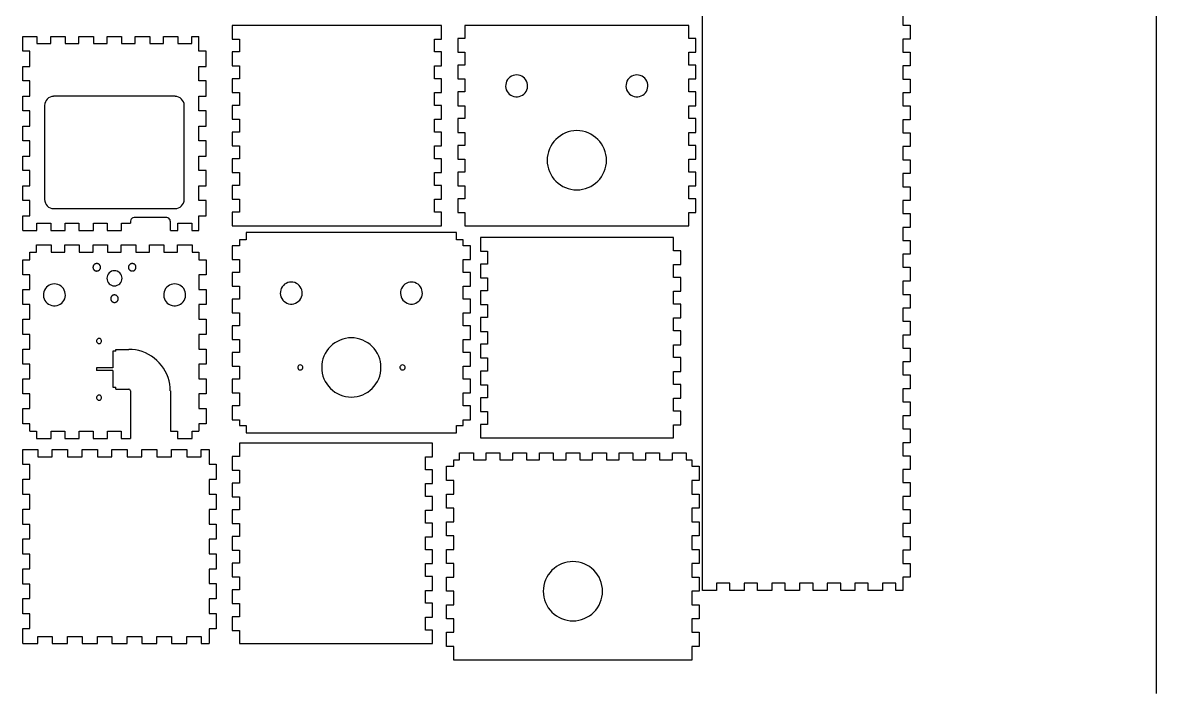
# Model space of a CAD drawing. Extents: x -165 to 464, y 144 to 1044.
# Drawn here: x -165 to 464, y 144 to 517 of the extents above; entities that cross this region are included whole.
import ezdxf

# ---------------------------------------------------------------- set-up
doc = ezdxf.new("R2010")
doc.units = 0
doc.layers.add('LAYER_1', color=7, linetype='CONTINUOUS')

msp = doc.modelspace()

# ---------------------------------------------------------------- linework, layer by layer
at = {"layer": 'LAYER_1', "color": 7}
for points in [[(463.67, 1044.43), (463.67, 144.43)], [(250.32, 205.53), (250.32, 201.53), (242.44, 201.53), (242.44, 205.53), (234.95, 205.53), (234.95, 201.53), (227.08, 201.53), (227.08, 205.53), (219.58, 205.53), (219.58, 201.53), (211.84, 201.53), (211.84, 761.73)], [(323.03, 522.59), (323.03, 515.35), (327.03, 515.35), (327.03, 507.66), (323.03, 507.66), (323.03, 500.42), (327.03, 500.42), (327.03, 492.74), (323.03, 492.74), (323.03, 485.44), (327.03, 485.44), (327.03, 477.82), (323.03, 477.82), (323.03, 470.52), (327.03, 470.52), (327.03, 462.83), (323.03, 462.83), (323.03, 455.59), (327.03, 455.59), (327.03, 447.91), (323.03, 447.91), (323.03, 440.67), (327.03, 440.67), (327.03, 432.99), (323.03, 432.99), (323.03, 425.68), (327.03, 425.68), (327.03, 418.06), (323.03, 418.06), (323.03, 410.76), (327.03, 410.76), (327.03, 403.08), (323.03, 403.08), (323.03, 395.84), (327.03, 395.84), (327.03, 388.16), (323.03, 388.16), (323.03, 380.92), (327.03, 380.92), (327.03, 373.23), (323.03, 373.23), (323.03, 365.93), (327.03, 365.93), (327.03, 358.31), (323.03, 358.31), (323.03, 351.01), (327.03, 351.01), (327.03, 343.33), (323.03, 343.33), (323.03, 336.09), (327.03, 336.09), (327.03, 328.4), (323.03, 328.4), (323.03, 321.16), (327.03, 321.16), (327.03, 313.48), (323.03, 313.48), (323.03, 306.18), (327.03, 306.18), (327.03, 298.56), (323.03, 298.56), (323.03, 291.26), (327.03, 291.26), (327.03, 283.57), (323.03, 283.57), (323.03, 276.33), (327.03, 276.33), (327.03, 268.65), (323.03, 268.65), (323.03, 261.41), (327.03, 261.41), (327.03, 253.73), (323.03, 253.73), (323.03, 246.42), (327.03, 246.42), (327.03, 238.8), (323.03, 238.8), (323.03, 231.5), (327.03, 231.5), (327.03, 223.82), (323.03, 223.82), (323.03, 216.58), (327.03, 216.58), (327.03, 208.9), (323.03, 208.9), (323.03, 201.53), (319.22, 201.53), (319.22, 205.53), (311.72, 205.53), (311.72, 201.53), (303.85, 201.53), (303.85, 205.53), (296.42, 205.53), (296.42, 201.53), (288.54, 201.53), (288.54, 205.53), (281.05, 205.53), (281.05, 201.53), (273.18, 201.53), (273.18, 205.53), (265.68, 205.53), (265.68, 201.53), (257.81, 201.53), (257.81, 205.53), (250.32, 205.53)], [(-41.47, 515.22), (-49.09, 515.22), (-49.09, 507.66), (-45.08, 507.66), (-45.08, 500.49), (-49.09, 500.49), (-49.09, 492.87), (-45.08, 492.87), (-45.08, 485.63), (-49.09, 485.63), (-49.09, 478.01), (-45.08, 478.01), (-45.08, 470.83), (-49.09, 470.83), (-49.09, 463.21), (-45.08, 463.21), (-45.08, 455.97), (-49.09, 455.97), (-49.09, 448.35), (-45.08, 448.35), (-45.08, 441.18), (-49.09, 441.18), (-49.09, 433.56), (-45.08, 433.56), (-45.08, 426.32), (-49.09, 426.32), (-49.09, 418.7), (-45.08, 418.7), (-45.08, 411.52), (-49.09, 411.52), (-49.09, 404.03), (67.12, 404.03), (67.12, 411.52), (63.12, 411.52), (63.12, 418.7), (67.12, 418.7), (67.12, 426.32), (63.12, 426.32), (63.12, 433.56), (67.12, 433.56), (67.12, 441.18), (63.12, 441.18), (63.12, 448.35), (67.12, 448.35), (67.12, 455.97), (63.12, 455.97), (63.12, 463.21), (67.12, 463.21), (67.12, 470.83), (63.12, 470.83), (63.12, 478.01), (67.12, 478.01), (67.12, 485.63), (63.12, 485.63), (63.12, 492.87), (67.12, 492.87), (67.12, 500.49), (63.12, 500.49), (63.12, 507.66), (67.12, 507.66), (67.12, 515.22), (59.44, 515.22), (-41.47, 515.22)], [(80.02, 408.03), (80.02, 404.03), (200.54, 404.03), (204.22, 404.03), (204.22, 411.33), (208.16, 411.33), (208.16, 418.95), (204.22, 418.95), (204.22, 426.19), (208.16, 426.19), (208.16, 433.81), (204.22, 433.81), (204.22, 440.99), (208.16, 440.99), (208.16, 448.61), (204.22, 448.61), (204.22, 455.85), (208.16, 455.85), (208.16, 463.47), (204.22, 463.47), (204.22, 470.64), (208.16, 470.64), (208.16, 478.26), (204.22, 478.26), (204.22, 485.5), (208.16, 485.5), (208.16, 493.12), (204.22, 493.12), (204.22, 500.3), (208.16, 500.3), (208.16, 507.92), (204.22, 507.92), (204.22, 515.22), (200.54, 515.22), (83.7, 515.22), (80.02, 515.22), (80.02, 507.92), (76.02, 507.92), (76.02, 500.3), (80.02, 500.3), (80.02, 493.12), (76.02, 493.12), (76.02, 485.5), (80.02, 485.5), (80.02, 478.26), (76.02, 478.26), (76.02, 470.64), (80.02, 470.64), (80.02, 463.47), (76.02, 463.47), (76.02, 455.85), (80.02, 455.85), (80.02, 448.61), (76.02, 448.61), (76.02, 440.99), (80.02, 440.99), (80.02, 433.81), (76.02, 433.81), (76.02, 426.19), (80.02, 426.19), (80.02, 418.95), (76.02, 418.95), (76.02, 411.33), (80.02, 411.33), (80.02, 408.03)], [(-165.35, 509.12), (-157.42, 509.12), (-157.42, 505.12), (-149.8, 505.12), (-149.8, 509.12), (-141.73, 509.12), (-141.73, 505.12), (-134.11, 505.12), (-134.11, 509.12), (-126.11, 509.12), (-126.11, 505.12), (-118.49, 505.12), (-118.49, 509.12), (-110.49, 509.12), (-110.49, 505.12)], [(-165.35, 401.43), (-165.35, 409.56), (-161.35, 409.56), (-161.35, 418.07), (-165.35, 418.07), (-165.35, 426.13), (-161.35, 426.13), (-161.35, 434.64), (-165.35, 434.64), (-165.35, 442.7), (-161.35, 442.7), (-161.35, 451.21), (-165.35, 451.21), (-165.35, 459.28), (-161.35, 459.28), (-161.35, 467.79), (-165.35, 467.79), (-165.35, 475.85), (-161.35, 475.85), (-161.35, 484.36), (-165.35, 484.36), (-165.35, 492.42), (-161.35, 492.42), (-161.35, 500.93), (-165.35, 500.93), (-165.35, 509.12)], [(-110.49, 505.12), (-102.87, 505.12), (-102.87, 509.12), (-94.81, 509.12), (-94.81, 505.12), (-87.19, 505.12), (-87.19, 509.12), (-79.18, 509.12), (-79.18, 505.12)], [(-79.18, 509.12), (-79.18, 505.12), (-71.56, 505.12), (-71.56, 509.12), (-67.63, 509.12)], [(-67.63, 401.43), (-67.63, 409.56), (-63.63, 409.56), (-63.63, 418.07), (-67.63, 418.07), (-67.63, 426.13), (-63.63, 426.13), (-63.63, 434.64), (-67.63, 434.64), (-67.63, 442.7), (-63.63, 442.7), (-63.63, 451.21), (-67.63, 451.21), (-67.63, 459.28), (-63.63, 459.28), (-63.63, 467.79), (-67.63, 467.79), (-67.63, 475.85), (-63.63, 475.85), (-63.63, 484.36), (-67.63, 484.36), (-67.63, 492.42), (-63.63, 492.42), (-63.63, 500.93), (-67.63, 500.93), (-67.63, 509.12)], [(108.72, 487.72), (107.77, 487.66), (106.81, 487.41), (105.86, 487.03), (105.04, 486.52), (104.34, 485.88), (103.7, 485.12), (103.19, 484.23), (102.88, 483.34), (102.69, 482.39), (102.62, 481.37), (102.75, 480.42), (103, 479.47), (103.45, 478.58), (104.02, 477.76), (104.65, 477.06), (105.48, 476.49), (106.31, 476.04), (107.26, 475.72), (108.21, 475.53), (109.23, 475.53), (110.18, 475.72), (111.13, 476.04), (111.96, 476.49), (112.78, 477.06), (113.42, 477.76), (113.99, 478.58), (114.43, 479.47), (114.69, 480.42), (114.81, 481.37), (114.75, 482.39), (114.56, 483.34), (114.24, 484.23), (113.73, 485.12), (113.1, 485.88), (112.4, 486.52), (111.58, 487.03), (110.62, 487.41), (109.67, 487.66), (108.72, 487.72)], [(175.46, 487.72), (174.5, 487.66), (173.55, 487.41), (172.6, 487.03), (171.77, 486.52), (171.08, 485.88), (170.44, 485.12), (169.93, 484.23), (169.61, 483.34), (169.42, 482.39), (169.36, 481.37), (169.49, 480.42), (169.74, 479.47), (170.19, 478.58), (170.76, 477.76), (171.39, 477.06), (172.22, 476.49), (173.04, 476.04), (174, 475.72), (174.95, 475.53), (175.96, 475.53), (176.92, 475.72), (177.87, 476.04), (178.7, 476.49), (179.52, 477.06), (180.16, 477.76), (180.73, 478.58), (181.17, 479.47), (181.43, 480.42), (181.55, 481.37), (181.49, 482.39), (181.3, 483.34), (180.98, 484.23), (180.47, 485.12), (179.84, 485.88), (179.14, 486.52), (178.31, 487.03), (177.36, 487.41), (176.41, 487.66), (175.46, 487.72)], [(-148.21, 475.79), (-149.16, 475.72), (-150.11, 475.41), (-150.94, 474.96), (-151.7, 474.33), (-152.34, 473.56), (-152.78, 472.74), (-153.1, 471.79), (-153.16, 470.83)], [(-80.71, 475.85), (-148.21, 475.85)], [(-75.76, 470.83), (-75.82, 471.79), (-76.14, 472.74), (-76.58, 473.56), (-77.22, 474.33), (-77.98, 474.96), (-78.8, 475.41), (-79.76, 475.72), (-80.71, 475.79)], [(-153.23, 470.83), (-153.23, 418.51)], [(-75.76, 418.51), (-75.76, 470.83)], [(142.12, 456.8), (140.53, 456.74), (138.88, 456.48), (137.36, 456.1), (135.83, 455.53), (134.37, 454.83), (132.98, 454.01), (131.71, 453.05), (130.5, 451.97), (129.42, 450.77), (128.47, 449.5), (127.64, 448.1), (126.94, 446.64), (126.37, 445.12), (125.99, 443.59), (125.74, 441.94), (125.67, 440.35), (125.74, 438.77), (125.99, 437.12), (126.37, 435.59), (126.94, 434.07), (127.64, 432.61), (128.47, 431.21), (129.42, 429.94), (130.5, 428.73), (131.71, 427.65), (132.98, 426.7), (134.37, 425.88), (135.83, 425.18), (137.36, 424.61), (138.88, 424.22), (140.53, 423.97), (142.12, 423.91), (143.71, 423.97), (145.36, 424.22), (146.88, 424.61), (148.41, 425.18), (149.87, 425.88), (151.26, 426.7), (152.53, 427.65), (153.74, 428.73), (154.82, 429.94), (155.77, 431.21), (156.6, 432.61), (157.3, 434.07), (157.87, 435.59), (158.25, 437.12), (158.5, 438.77), (158.57, 440.35), (158.5, 441.94), (158.25, 443.59), (157.87, 445.12), (157.3, 446.64), (156.6, 448.1), (155.77, 449.5), (154.82, 450.77), (153.74, 451.97), (152.53, 453.05), (151.26, 454.01), (149.87, 454.83), (148.41, 455.53), (146.88, 456.1), (145.36, 456.48), (143.71, 456.74), (142.12, 456.8)], [(-153.16, 418.51), (-153.1, 417.56), (-152.78, 416.6), (-152.34, 415.78), (-151.7, 415.02), (-150.94, 414.38), (-150.11, 413.94), (-149.16, 413.62), (-148.21, 413.56)], [(-80.71, 413.56), (-79.76, 413.62), (-78.8, 413.94), (-77.98, 414.38), (-77.22, 415.02), (-76.58, 415.78), (-76.14, 416.6), (-75.82, 417.56), (-75.76, 418.51)], [(-148.21, 413.49), (-80.71, 413.49)], [(-165.35, 401.43), (-157.42, 401.43), (-157.42, 405.43), (-149.8, 405.43), (-149.8, 401.43), (-141.73, 401.43), (-141.73, 405.43), (-134.11, 405.43), (-134.11, 401.43), (-126.11, 401.43), (-126.11, 405.43), (-118.49, 405.43), (-118.49, 401.43), (-110.49, 401.43), (-110.49, 405.43), (-105.47, 405.43)], [(-103.5, 408.54), (-104.14, 408.41), (-104.65, 408.16), (-105.09, 407.71), (-105.35, 407.21), (-105.47, 406.57)], [(-105.47, 406.57), (-105.47, 405.43)], [(-85.41, 408.6), (-103.5, 408.6)], [(-83.44, 406.57), (-83.57, 407.21), (-83.82, 407.71), (-84.26, 408.16), (-84.77, 408.41), (-85.41, 408.54)], [(-83.38, 401.43), (-83.38, 406.57)], [(-83.38, 401.43), (-79.18, 401.43), (-79.18, 405.43), (-71.56, 405.43), (-71.56, 401.43), (-67.63, 401.43)], [(-41.4, 400.22), (-41.4, 396.22), (-45.08, 396.22), (-45.08, 392.92), (-49.09, 392.92), (-49.09, 385.3), (-45.08, 385.3), (-45.08, 378.06), (-49.09, 378.06), (-49.09, 370.5), (-45.08, 370.5), (-45.08, 363.26), (-49.09, 363.26), (-49.09, 355.65), (-45.08, 355.65), (-45.08, 348.41), (-49.09, 348.41), (-49.09, 340.85), (-45.08, 340.85), (-45.08, 333.61), (-49.09, 333.61), (-49.09, 325.99), (-45.08, 325.99), (-45.08, 318.75), (-49.09, 318.75), (-49.09, 311.19), (-45.08, 311.19), (-45.08, 303.96), (-49.09, 303.96), (-49.09, 296.34), (-45.08, 296.34), (-45.08, 293.03), (-41.4, 293.03), (-41.4, 289.03), (75.44, 289.03), (75.44, 293.03), (79.12, 293.03), (79.12, 296.34), (83.12, 296.34), (83.12, 303.96), (79.12, 303.96), (79.12, 311.19), (83.12, 311.19), (83.12, 318.75), (79.12, 318.75), (79.12, 325.99), (83.12, 325.99), (83.12, 333.61), (79.12, 333.61), (79.12, 340.85), (83.12, 340.85), (83.12, 348.41), (79.12, 348.41), (79.12, 355.65), (83.12, 355.65), (83.12, 363.26), (79.12, 363.26), (79.12, 370.5), (83.12, 370.5), (83.12, 378.06), (79.12, 378.06), (79.12, 385.3), (83.12, 385.3), (83.12, 392.92), (79.12, 392.92), (79.12, 396.22), (75.44, 396.22), (75.44, 400.22), (-41.4, 400.22)], [(195.78, 397.4), (88.59, 397.4), (88.59, 389.9), (92.59, 389.9), (92.59, 382.66), (88.59, 382.66), (88.59, 375.04), (92.59, 375.04), (92.59, 367.87), (88.59, 367.87), (88.59, 360.25), (92.59, 360.25), (92.59, 353.01), (88.59, 353.01), (88.59, 345.39), (92.59, 345.39), (92.59, 338.21), (88.59, 338.21), (88.59, 330.59), (92.59, 330.59), (92.59, 323.35), (88.59, 323.35), (88.59, 315.73), (92.59, 315.73), (92.59, 308.56), (88.59, 308.56), (88.59, 300.94), (92.59, 300.94), (92.59, 293.7), (88.59, 293.7), (88.59, 286.21), (195.78, 286.21), (195.78, 293.51), (199.78, 293.51), (199.78, 301.13), (195.78, 301.13), (195.78, 308.31), (199.78, 308.31), (199.78, 315.93), (195.78, 315.93), (195.78, 323.16), (199.78, 323.16), (199.78, 330.78), (195.78, 330.78), (195.78, 337.96), (199.78, 337.96), (199.78, 345.58), (195.78, 345.58), (195.78, 352.82), (199.78, 352.82), (199.78, 360.44), (195.78, 360.44), (195.78, 367.61), (199.78, 367.61), (199.78, 375.23), (195.78, 375.23), (195.78, 382.47), (199.78, 382.47), (199.78, 390.09), (195.78, 390.09), (195.78, 397.4)], [(-161.35, 289.92), (-161.35, 294.05), (-165.35, 294.05), (-165.35, 302.56), (-161.35, 302.56), (-161.35, 310.62), (-165.35, 310.62), (-165.35, 319.07), (-161.35, 319.07), (-161.35, 327.13), (-165.35, 327.13), (-165.35, 335.58), (-161.35, 335.58), (-161.35, 343.64), (-165.35, 343.64), (-165.35, 352.15), (-161.35, 352.15), (-161.35, 360.22), (-165.35, 360.22), (-165.35, 368.66), (-161.35, 368.66), (-161.35, 376.73), (-165.35, 376.73), (-165.35, 385.17), (-161.35, 385.17), (-161.35, 389.36), (-157.61, 389.36), (-157.61, 393.36), (-149.61, 393.36), (-149.61, 389.36), (-141.99, 389.36), (-141.99, 393.36), (-133.92, 393.36), (-133.92, 389.36), (-126.3, 389.36), (-126.3, 393.36), (-118.3, 393.36), (-118.3, 389.36), (-110.68, 389.36), (-110.68, 393.36), (-102.62, 393.36), (-102.62, 389.36), (-95, 389.36), (-95, 393.36), (-86.99, 393.36), (-86.99, 389.36), (-79.37, 389.36), (-79.37, 393.36), (-71.37, 393.36), (-71.37, 389.36), (-67.63, 389.36), (-67.63, 385.17), (-63.63, 385.17), (-63.63, 376.73), (-67.63, 376.73), (-67.63, 368.66), (-63.63, 368.66), (-63.63, 360.22), (-67.63, 360.22), (-67.63, 352.15), (-63.63, 352.15), (-63.63, 343.64), (-67.63, 343.64), (-67.63, 335.58), (-63.63, 335.58), (-63.63, 327.13), (-67.63, 327.13), (-67.63, 319.07), (-63.63, 319.07), (-63.63, 310.62), (-67.63, 310.62), (-67.63, 302.56), (-63.63, 302.56), (-63.63, 294.05), (-67.63, 294.05), (-67.63, 289.92)], [(-126.36, 380.92), (-126.36, 380.79), (-126.3, 380.66), (-126.3, 380.54), (-126.3, 380.41), (-126.24, 380.28), (-126.17, 380.16), (-126.17, 380.03), (-126.11, 379.96), (-126.05, 379.84), (-125.98, 379.71), (-125.86, 379.65), (-125.79, 379.52), (-125.73, 379.46), (-125.6, 379.33), (-125.54, 379.27), (-125.41, 379.2), (-125.35, 379.14), (-125.22, 379.08), (-125.09, 379.01), (-124.97, 378.95), (-124.84, 378.95), (-124.71, 378.89), (-124.59, 378.89), (-124.46, 378.89), (-124.33, 378.82), (-124.21, 378.82), (-124.08, 378.89), (-123.95, 378.89), (-123.82, 378.89), (-123.7, 378.95), (-123.57, 378.95), (-123.44, 379.01), (-123.32, 379.08), (-123.19, 379.14), (-123.13, 379.2), (-123, 379.27), (-122.87, 379.33), (-122.81, 379.46), (-122.75, 379.52), (-122.62, 379.58), (-122.55, 379.71), (-122.49, 379.84), (-122.43, 379.9), (-122.36, 380.03), (-122.3, 380.16), (-122.24, 380.28), (-122.24, 380.41), (-122.17, 380.54), (-122.17, 380.66), (-122.17, 380.79), (-122.17, 380.92), (-122.17, 381.04), (-122.17, 381.17), (-122.17, 381.3), (-122.24, 381.43), (-122.24, 381.55), (-122.3, 381.68), (-122.36, 381.81), (-122.43, 381.93), (-122.49, 382), (-122.55, 382.12), (-122.62, 382.25), (-122.68, 382.31), (-122.75, 382.44), (-122.87, 382.51), (-122.94, 382.57), (-123.06, 382.7), (-123.19, 382.76), (-123.25, 382.82), (-123.38, 382.82), (-123.51, 382.89), (-123.63, 382.95), (-123.76, 382.95), (-123.89, 383.01), (-124.02, 383.01), (-124.14, 383.01), (-124.27, 383.01), (-124.4, 383.01), (-124.52, 383.01), (-124.65, 383.01), (-124.78, 382.95), (-124.9, 382.95), (-125.03, 382.89), (-125.16, 382.82), (-125.29, 382.76), (-125.41, 382.7), (-125.48, 382.63), (-125.6, 382.57), (-125.67, 382.51), (-125.79, 382.38), (-125.86, 382.31), (-125.92, 382.19), (-125.98, 382.12), (-126.05, 382), (-126.11, 381.87), (-126.17, 381.74), (-126.24, 381.62), (-126.24, 381.49), (-126.3, 381.36), (-126.3, 381.24), (-126.36, 381.11), (-126.36, 380.98), (-126.36, 380.92)], [(-114.43, 379.01), (-115.25, 378.95), (-116.01, 378.7), (-116.78, 378.31), (-117.41, 377.81), (-117.92, 377.17), (-118.3, 376.41), (-118.55, 375.65), (-118.62, 374.82), (-118.55, 374), (-118.3, 373.23), (-117.92, 372.47), (-117.41, 371.84), (-116.78, 371.33), (-116.01, 370.95), (-115.25, 370.69), (-114.43, 370.63), (-113.6, 370.69), (-112.84, 370.95), (-112.08, 371.33), (-111.44, 371.84), (-110.93, 372.47), (-110.55, 373.23), (-110.3, 374), (-110.24, 374.82), (-110.3, 375.65), (-110.55, 376.41), (-110.93, 377.17), (-111.44, 377.81), (-112.08, 378.31), (-112.84, 378.7), (-113.6, 378.95), (-114.43, 379.01)], [(-106.68, 380.92), (-106.62, 380.79), (-106.62, 380.66), (-106.62, 380.54), (-106.62, 380.41), (-106.55, 380.28), (-106.49, 380.16), (-106.43, 380.03), (-106.43, 379.96), (-106.36, 379.84), (-106.24, 379.71), (-106.17, 379.65), (-106.11, 379.52), (-106.04, 379.46), (-105.92, 379.33), (-105.85, 379.27), (-105.73, 379.2), (-105.6, 379.14), (-105.54, 379.08), (-105.41, 379.01), (-105.28, 378.95), (-105.16, 378.95), (-105.03, 378.89), (-104.9, 378.89), (-104.77, 378.89), (-104.65, 378.82), (-104.52, 378.82), (-104.39, 378.89), (-104.27, 378.89), (-104.14, 378.89), (-104.01, 378.95), (-103.89, 378.95), (-103.76, 379.01), (-103.63, 379.08), (-103.5, 379.14), (-103.38, 379.2), (-103.31, 379.27), (-103.19, 379.33), (-103.12, 379.46), (-103, 379.52), (-102.93, 379.58), (-102.87, 379.71), (-102.81, 379.84), (-102.74, 379.9), (-102.68, 380.03), (-102.62, 380.16), (-102.55, 380.28), (-102.55, 380.41), (-102.49, 380.54), (-102.49, 380.66), (-102.49, 380.79), (-102.49, 380.92), (-102.49, 381.04), (-102.49, 381.17), (-102.49, 381.3), (-102.49, 381.43), (-102.55, 381.55), (-102.62, 381.68), (-102.62, 381.81), (-102.68, 381.93), (-102.74, 382), (-102.81, 382.12), (-102.93, 382.25), (-103, 382.31), (-103.06, 382.44), (-103.19, 382.51), (-103.25, 382.57), (-103.38, 382.7), (-103.44, 382.76), (-103.57, 382.82), (-103.7, 382.82), (-103.82, 382.89), (-103.95, 382.95), (-104.08, 382.95), (-104.2, 383.01), (-104.33, 383.01), (-104.46, 383.01), (-104.58, 383.01), (-104.71, 383.01), (-104.84, 383.01), (-104.97, 383.01), (-105.09, 382.95), (-105.22, 382.95), (-105.35, 382.89), (-105.47, 382.82), (-105.6, 382.76), (-105.66, 382.7), (-105.79, 382.63), (-105.92, 382.57), (-105.98, 382.51), (-106.04, 382.38), (-106.17, 382.31), (-106.24, 382.19), (-106.3, 382.12), (-106.36, 382), (-106.43, 381.87), (-106.49, 381.74), (-106.55, 381.62), (-106.55, 381.49), (-106.62, 381.36), (-106.62, 381.24), (-106.62, 381.11), (-106.68, 380.98), (-106.68, 380.92)], [(-147.76, 371.71), (-148.72, 371.65), (-149.67, 371.39), (-150.62, 371.01), (-151.45, 370.5), (-152.15, 369.87), (-152.78, 369.11), (-153.29, 368.22), (-153.61, 367.33), (-153.8, 366.38), (-153.86, 365.36), (-153.73, 364.41), (-153.48, 363.46), (-153.03, 362.57), (-152.46, 361.74), (-151.83, 361.04), (-151, 360.47), (-150.18, 360.03), (-149.22, 359.71), (-148.27, 359.52), (-147.26, 359.52), (-146.3, 359.71), (-145.35, 360.03), (-144.53, 360.47), (-143.7, 361.04), (-143.07, 361.74), (-142.49, 362.57), (-142.05, 363.46), (-141.8, 364.41), (-141.67, 365.36), (-141.73, 366.38), (-141.92, 367.33), (-142.24, 368.22), (-142.75, 369.11), (-143.38, 369.87), (-144.08, 370.5), (-144.91, 371.01), (-145.86, 371.39), (-146.81, 371.65), (-147.76, 371.71)], [(-81.03, 371.71), (-81.98, 371.65), (-82.93, 371.39), (-83.88, 371.01), (-84.71, 370.5), (-85.41, 369.87), (-86.04, 369.11), (-86.55, 368.22), (-86.87, 367.33), (-87.06, 366.38), (-87.12, 365.36), (-86.99, 364.41), (-86.74, 363.46), (-86.3, 362.57), (-85.72, 361.74), (-85.09, 361.04), (-84.26, 360.47), (-83.44, 360.03), (-82.49, 359.71), (-81.53, 359.52), (-80.52, 359.52), (-79.57, 359.71), (-78.61, 360.03), (-77.79, 360.47), (-76.96, 361.04), (-76.33, 361.74), (-75.76, 362.57), (-75.31, 363.46), (-75.06, 364.41), (-74.93, 365.36), (-74.99, 366.38), (-75.18, 367.33), (-75.5, 368.22), (-76.01, 369.11), (-76.64, 369.87), (-77.34, 370.5), (-78.17, 371.01), (-79.12, 371.39), (-80.07, 371.65), (-81.03, 371.71)], [(-16.32, 372.73), (-17.27, 372.66), (-18.22, 372.41), (-19.18, 372.03), (-20, 371.52), (-20.7, 370.88), (-21.34, 370.12), (-21.84, 369.23), (-22.16, 368.35), (-22.35, 367.39), (-22.42, 366.38), (-22.29, 365.42), (-22.03, 364.47), (-21.59, 363.58), (-21.02, 362.76), (-20.38, 362.06), (-19.56, 361.49), (-18.73, 361.04), (-17.78, 360.72), (-16.83, 360.53), (-15.81, 360.53), (-14.86, 360.72), (-13.91, 361.04), (-13.08, 361.49), (-12.26, 362.06), (-11.62, 362.76), (-11.05, 363.58), (-10.6, 364.47), (-10.35, 365.42), (-10.22, 366.38), (-10.29, 367.39), (-10.48, 368.35), (-10.79, 369.23), (-11.3, 370.12), (-11.94, 370.88), (-12.64, 371.52), (-13.46, 372.03), (-14.41, 372.41), (-15.37, 372.66), (-16.32, 372.73)], [(50.36, 372.73), (49.4, 372.66), (48.45, 372.41), (47.5, 372.03), (46.67, 371.52), (45.97, 370.88), (45.34, 370.12), (44.83, 369.23), (44.51, 368.35), (44.32, 367.39), (44.26, 366.38), (44.39, 365.42), (44.64, 364.47), (45.09, 363.58), (45.66, 362.76), (46.29, 362.06), (47.12, 361.49), (47.94, 361.04), (48.9, 360.72), (49.85, 360.53), (50.86, 360.53), (51.82, 360.72), (52.77, 361.04), (53.59, 361.49), (54.42, 362.06), (55.06, 362.76), (55.63, 363.58), (56.07, 364.47), (56.32, 365.42), (56.45, 366.38), (56.39, 367.39), (56.2, 368.35), (55.88, 369.23), (55.37, 370.12), (54.74, 370.88), (54.04, 371.52), (53.21, 372.03), (52.26, 372.41), (51.31, 372.66), (50.36, 372.73)], [(-116.52, 363.52), (-116.52, 363.39), (-116.46, 363.26), (-116.46, 363.14), (-116.46, 363.01), (-116.4, 362.88), (-116.33, 362.76), (-116.33, 362.63), (-116.27, 362.5), (-116.2, 362.44), (-116.14, 362.31), (-116.01, 362.19), (-115.95, 362.12), (-115.89, 361.99), (-115.76, 361.93), (-115.7, 361.87), (-115.57, 361.8), (-115.44, 361.74), (-115.38, 361.68), (-115.25, 361.61), (-115.13, 361.55), (-115, 361.49), (-114.87, 361.49), (-114.74, 361.42), (-114.62, 361.42), (-114.49, 361.42), (-114.36, 361.42), (-114.24, 361.42), (-114.11, 361.42), (-113.98, 361.49), (-113.86, 361.49), (-113.73, 361.55), (-113.6, 361.61), (-113.47, 361.61), (-113.35, 361.68), (-113.28, 361.74), (-113.16, 361.87), (-113.03, 361.93), (-112.97, 361.99), (-112.84, 362.12), (-112.78, 362.19), (-112.71, 362.31), (-112.65, 362.38), (-112.59, 362.5), (-112.52, 362.63), (-112.46, 362.76), (-112.39, 362.82), (-112.39, 362.95), (-112.33, 363.07), (-112.33, 363.2), (-112.33, 363.33), (-112.33, 363.52), (-112.33, 363.65), (-112.33, 363.77), (-112.33, 363.9), (-112.39, 364.03), (-112.39, 364.15), (-112.46, 364.28), (-112.52, 364.41), (-112.52, 364.47), (-112.59, 364.6), (-112.71, 364.73), (-112.78, 364.79), (-112.84, 364.92), (-112.9, 364.98), (-113.03, 365.11), (-113.09, 365.17), (-113.22, 365.23), (-113.35, 365.3), (-113.41, 365.36), (-113.54, 365.42), (-113.66, 365.49), (-113.79, 365.55), (-113.92, 365.55), (-114.05, 365.55), (-114.17, 365.61), (-114.3, 365.61), (-114.43, 365.61), (-114.55, 365.61), (-114.68, 365.61), (-114.81, 365.55), (-114.93, 365.55), (-115.06, 365.49), (-115.19, 365.49), (-115.32, 365.42), (-115.44, 365.36), (-115.51, 365.3), (-115.63, 365.23), (-115.76, 365.11), (-115.82, 365.04), (-115.95, 364.98), (-116.01, 364.85), (-116.08, 364.79), (-116.14, 364.66), (-116.2, 364.53), (-116.27, 364.47), (-116.33, 364.34), (-116.4, 364.22), (-116.4, 364.09), (-116.46, 363.96), (-116.46, 363.84), (-116.52, 363.71), (-116.52, 363.58), (-116.52, 363.52)], [(-122.94, 341.42), (-123.44, 341.36), (-123.82, 341.1), (-124.14, 340.72), (-124.33, 340.28), (-124.33, 339.77), (-124.14, 339.33), (-123.82, 338.94), (-123.44, 338.69), (-122.94, 338.63), (-122.43, 338.69), (-122.05, 338.94), (-121.73, 339.33), (-121.54, 339.77), (-121.54, 340.28), (-121.73, 340.72), (-122.05, 341.1), (-122.43, 341.36), (-122.94, 341.42)], [(17.02, 341.8), (15.43, 341.74), (13.78, 341.48), (12.26, 341.1), (10.73, 340.53), (9.27, 339.83), (7.87, 339.01), (6.6, 338.06), (5.4, 336.98), (4.32, 335.77), (3.37, 334.5), (2.54, 333.1), (1.84, 331.64), (1.27, 330.12), (0.89, 328.59), (0.64, 326.94), (0.57, 325.36), (0.64, 323.77), (0.89, 322.12), (1.27, 320.59), (1.84, 319.07), (2.54, 317.61), (3.37, 316.21), (4.32, 314.94), (5.4, 313.73), (6.6, 312.66), (7.87, 311.7), (9.27, 310.88), (10.73, 310.18), (12.26, 309.61), (13.78, 309.23), (15.43, 308.97), (17.02, 308.91), (18.61, 308.97), (20.26, 309.23), (21.78, 309.61), (23.31, 310.18), (24.77, 310.88), (26.16, 311.7), (27.43, 312.66), (28.64, 313.73), (29.72, 314.94), (30.67, 316.21), (31.5, 317.61), (32.19, 319.07), (32.77, 320.59), (33.15, 322.12), (33.4, 323.77), (33.46, 325.36), (33.4, 326.94), (33.15, 328.59), (32.77, 330.12), (32.19, 331.64), (31.5, 333.1), (30.67, 334.5), (29.72, 335.77), (28.64, 336.98), (27.43, 338.06), (26.16, 339.01), (24.77, 339.83), (23.31, 340.53), (21.78, 341.1), (20.26, 341.48), (18.61, 341.74), (17.02, 341.8)], [(-115.25, 334.31), (-115.25, 325.04)], [(-113.73, 334.31), (-115.25, 334.31)], [(-113.73, 335.39), (-106.49, 335.39)], [(-113.73, 334.31), (-113.73, 335.39)], [(-83.44, 312.34), (-83.5, 314.24), (-83.76, 316.15), (-84.14, 317.99), (-84.71, 319.83), (-85.41, 321.61), (-86.23, 323.32), (-87.19, 324.97), (-88.33, 326.5), (-89.53, 327.96), (-90.87, 329.29), (-92.33, 330.5), (-93.85, 331.64), (-95.5, 332.59), (-97.22, 333.42), (-99, 334.12), (-100.84, 334.69), (-102.68, 335.07), (-104.58, 335.32), (-106.49, 335.39)], [(-115.25, 325.04), (-124.46, 325.04)], [(-124.46, 325.04), (-124.46, 323.58)], [(-115.25, 323.58), (-124.46, 323.58)], [(-115.25, 323.58), (-115.25, 314.31)], [(-11.37, 326.75), (-11.87, 326.69), (-12.26, 326.43), (-12.57, 326.05), (-12.76, 325.61), (-12.76, 325.1), (-12.57, 324.66), (-12.26, 324.28), (-11.87, 324.02), (-11.37, 323.96), (-10.86, 324.02), (-10.48, 324.28), (-10.16, 324.66), (-9.97, 325.1), (-9.97, 325.61), (-10.16, 326.05), (-10.48, 326.43), (-10.86, 326.69), (-11.37, 326.75)], [(45.4, 326.75), (44.89, 326.69), (44.51, 326.43), (44.2, 326.05), (44.01, 325.61), (44.01, 325.1), (44.2, 324.66), (44.51, 324.28), (44.89, 324.02), (45.4, 323.96), (45.91, 324.02), (46.29, 324.28), (46.61, 324.66), (46.8, 325.1), (46.8, 325.61), (46.61, 326.05), (46.29, 326.43), (45.91, 326.69), (45.4, 326.75)], [(-122.94, 309.99), (-123.44, 309.92), (-123.82, 309.67), (-124.14, 309.29), (-124.33, 308.85), (-124.33, 308.34), (-124.14, 307.89), (-123.82, 307.51), (-123.44, 307.26), (-122.94, 307.19), (-122.43, 307.26), (-122.05, 307.51), (-121.73, 307.89), (-121.54, 308.34), (-121.54, 308.85), (-121.73, 309.29), (-122.05, 309.67), (-122.43, 309.92), (-122.94, 309.99)], [(-115.25, 314.31), (-113.73, 314.31)], [(-113.73, 313.29), (-113.73, 314.31)], [(-113.73, 313.29), (-106.49, 313.29)], [(-105.54, 312.34), (-105.66, 312.78), (-105.98, 313.16), (-106.49, 313.29)], [(-105.47, 312.34), (-105.47, 285.92)], [(-83.38, 312.34), (-83.38, 289.92)], [(-161.35, 289.92), (-157.61, 289.92), (-157.61, 285.92), (-149.61, 285.92), (-149.61, 289.92), (-141.99, 289.92), (-141.99, 285.92), (-133.92, 285.92), (-133.92, 289.92), (-126.3, 289.92), (-126.3, 285.92), (-118.3, 285.92), (-118.3, 289.92), (-110.68, 289.92), (-110.68, 285.92), (-105.47, 285.92)], [(-83.38, 289.92), (-79.37, 289.92), (-79.37, 285.92), (-71.37, 285.92), (-71.37, 289.92), (-67.63, 289.92)], [(-49.09, 275.95), (-49.09, 268.33), (-45.08, 268.33), (-45.08, 261.09), (-49.09, 261.09), (-49.09, 253.54), (-45.08, 253.54), (-45.08, 246.3), (-49.09, 246.3), (-49.09, 238.68), (-45.08, 238.68), (-45.08, 231.44), (-49.09, 231.44), (-49.09, 223.88), (-45.08, 223.88), (-45.08, 216.64), (-49.09, 216.64), (-49.09, 209.02), (-45.08, 209.02), (-45.08, 201.85), (-49.09, 201.85), (-49.09, 194.23), (-45.08, 194.23), (-45.08, 186.99), (-49.09, 186.99), (-49.09, 179.37), (-45.08, 179.37), (-45.08, 172.07), (62.1, 172.07), (62.1, 179.56), (58.1, 179.56), (58.1, 186.8), (62.1, 186.8), (62.1, 194.42), (58.1, 194.42), (58.1, 201.59), (62.1, 201.59), (62.1, 209.21), (58.1, 209.21), (58.1, 216.45), (62.1, 216.45), (62.1, 224.07), (58.1, 224.07), (58.1, 231.25), (62.1, 231.25), (62.1, 238.87), (58.1, 238.87), (58.1, 246.11), (62.1, 246.11), (62.1, 253.73), (58.1, 253.73), (58.1, 260.9), (62.1, 260.9), (62.1, 268.52), (58.1, 268.52), (58.1, 275.76), (62.1, 275.76), (62.1, 283.25), (54.61, 283.25), (-45.08, 283.25), (-45.08, 275.95), (-49.09, 275.95)], [(-165.35, 172.07), (-165.35, 180.45), (-161.35, 180.45), (-161.35, 188.58), (-165.35, 188.58), (-165.35, 197.02), (-161.35, 197.02), (-161.35, 205.09), (-165.35, 205.09), (-165.35, 213.6), (-161.35, 213.6), (-161.35, 221.66), (-165.35, 221.66), (-165.35, 230.17), (-161.35, 230.17), (-161.35, 238.23), (-165.35, 238.23), (-165.35, 246.74), (-161.35, 246.74), (-161.35, 254.81), (-165.35, 254.81), (-165.35, 263.32), (-161.35, 263.32), (-161.35, 271.38), (-165.35, 271.38), (-165.35, 279.76), (-156.97, 279.76), (-156.97, 275.76), (-148.91, 275.76), (-148.91, 279.76), (-140.46, 279.76), (-140.46, 275.76), (-132.4, 275.76), (-132.4, 279.76), (-123.89, 279.76), (-123.89, 275.76), (-115.82, 275.76), (-115.82, 279.76), (-107.38, 279.76), (-107.38, 275.76), (-99.31, 275.76), (-99.31, 279.76), (-90.87, 279.76), (-90.87, 275.76), (-82.8, 275.76), (-82.8, 279.76), (-74.29, 279.76), (-74.29, 275.76), (-66.23, 275.76), (-66.23, 279.76), (-61.91, 279.76), (-61.91, 271.57), (-57.91, 271.57), (-57.91, 263.13), (-61.91, 263.13), (-61.91, 255), (-57.91, 255), (-57.91, 246.55), (-61.91, 246.55), (-61.91, 238.42), (-57.91, 238.42), (-57.91, 229.98), (-61.91, 229.98), (-61.91, 221.91), (-57.91, 221.91), (-57.91, 213.4), (-61.91, 213.4), (-61.91, 205.34), (-57.91, 205.34), (-57.91, 196.83), (-61.91, 196.83), (-61.91, 188.77), (-57.91, 188.77), (-57.91, 180.26), (-61.91, 180.26), (-61.91, 172.07)], [(173.23, 274), (180.41, 274), (180.41, 278), (187.97, 278), (187.97, 274), (195.14, 274), (195.14, 278), (202.76, 278), (202.76, 274), (206, 274), (206, 270.45), (210, 270.45), (210, 262.57), (206, 262.57), (206, 255.08), (210, 255.08), (210, 247.21), (206, 247.21), (206, 239.71), (210, 239.71), (210, 231.84), (206, 231.84), (206, 224.35), (210, 224.35), (210, 216.47), (206, 216.47), (206, 208.98), (210, 208.98), (210, 201.1), (206, 201.1), (206, 193.61), (210, 193.61), (210, 185.74), (206, 185.74), (206, 178.31), (210, 178.31), (210, 170.43), (206, 170.43), (206, 162.81), (73.86, 162.81), (73.86, 170.43), (69.86, 170.43), (69.86, 178.31), (73.86, 178.31), (73.86, 185.74), (69.86, 185.74), (69.86, 193.61), (73.86, 193.61), (73.86, 201.1), (69.86, 201.1), (69.86, 208.98), (73.86, 208.98), (73.86, 216.47), (69.86, 216.47), (69.86, 224.35), (73.86, 224.35), (73.86, 231.84), (69.86, 231.84), (69.86, 239.71), (73.86, 239.71), (73.86, 247.21), (69.86, 247.21), (69.86, 255.08), (73.86, 255.08), (73.86, 262.57), (69.86, 262.57), (69.86, 270.45), (73.86, 270.45), (73.86, 274), (77.1, 274), (77.1, 278), (84.72, 278), (84.72, 274), (91.89, 274), (91.89, 278), (99.45, 278), (99.45, 274), (106.62, 274), (106.62, 278), (114.18, 278), (114.18, 274), (121.36, 274), (121.36, 278), (128.97, 278), (128.97, 274), (136.15, 274), (136.15, 278), (143.71, 278), (143.71, 274), (150.88, 274), (150.88, 278), (158.5, 278), (158.5, 274), (165.68, 274), (165.68, 278), (173.23, 278), (173.23, 274)], [(139.96, 217.55), (138.37, 217.49), (136.72, 217.23), (135.2, 216.85), (133.67, 216.28), (132.21, 215.58), (130.82, 214.76), (129.55, 213.8), (128.34, 212.73), (127.26, 211.52), (126.31, 210.25), (125.48, 208.85), (124.78, 207.39), (124.21, 205.87), (123.83, 204.34), (123.58, 202.69), (123.51, 201.1), (123.58, 199.52), (123.83, 197.87), (124.21, 196.34), (124.78, 194.82), (125.48, 193.36), (126.31, 191.96), (127.26, 190.69), (128.34, 189.48), (129.55, 188.4), (130.82, 187.45), (132.21, 186.63), (133.67, 185.93), (135.2, 185.36), (136.72, 184.98), (138.37, 184.72), (139.96, 184.66), (141.55, 184.72), (143.2, 184.98), (144.72, 185.36), (146.25, 185.93), (147.71, 186.63), (149.1, 187.45), (150.37, 188.4), (151.58, 189.48), (152.66, 190.69), (153.61, 191.96), (154.44, 193.36), (155.14, 194.82), (155.71, 196.34), (156.09, 197.87), (156.34, 199.52), (156.41, 201.1), (156.34, 202.69), (156.09, 204.34), (155.71, 205.87), (155.14, 207.39), (154.44, 208.85), (153.61, 210.25), (152.66, 211.52), (151.58, 212.73), (150.37, 213.8), (149.1, 214.76), (147.71, 215.58), (146.25, 216.28), (144.72, 216.85), (143.2, 217.23), (141.55, 217.49), (139.96, 217.55)], [(-165.35, 172.07), (-156.97, 172.07), (-156.97, 176.07), (-148.91, 176.07), (-148.91, 172.07), (-140.46, 172.07), (-140.46, 176.07), (-132.4, 176.07), (-132.4, 172.07), (-123.89, 172.07), (-123.89, 176.07), (-115.82, 176.07), (-115.82, 172.07), (-107.38, 172.07), (-107.38, 176.07), (-99.31, 176.07), (-99.31, 172.07), (-90.87, 172.07), (-90.87, 176.07), (-82.8, 176.07), (-82.8, 172.07), (-74.29, 172.07), (-74.29, 176.07), (-66.23, 176.07), (-66.23, 172.07), (-61.91, 172.07)]]:
    msp.add_lwpolyline(points, dxfattribs=at)

doc.saveas('drawing.dxf')
